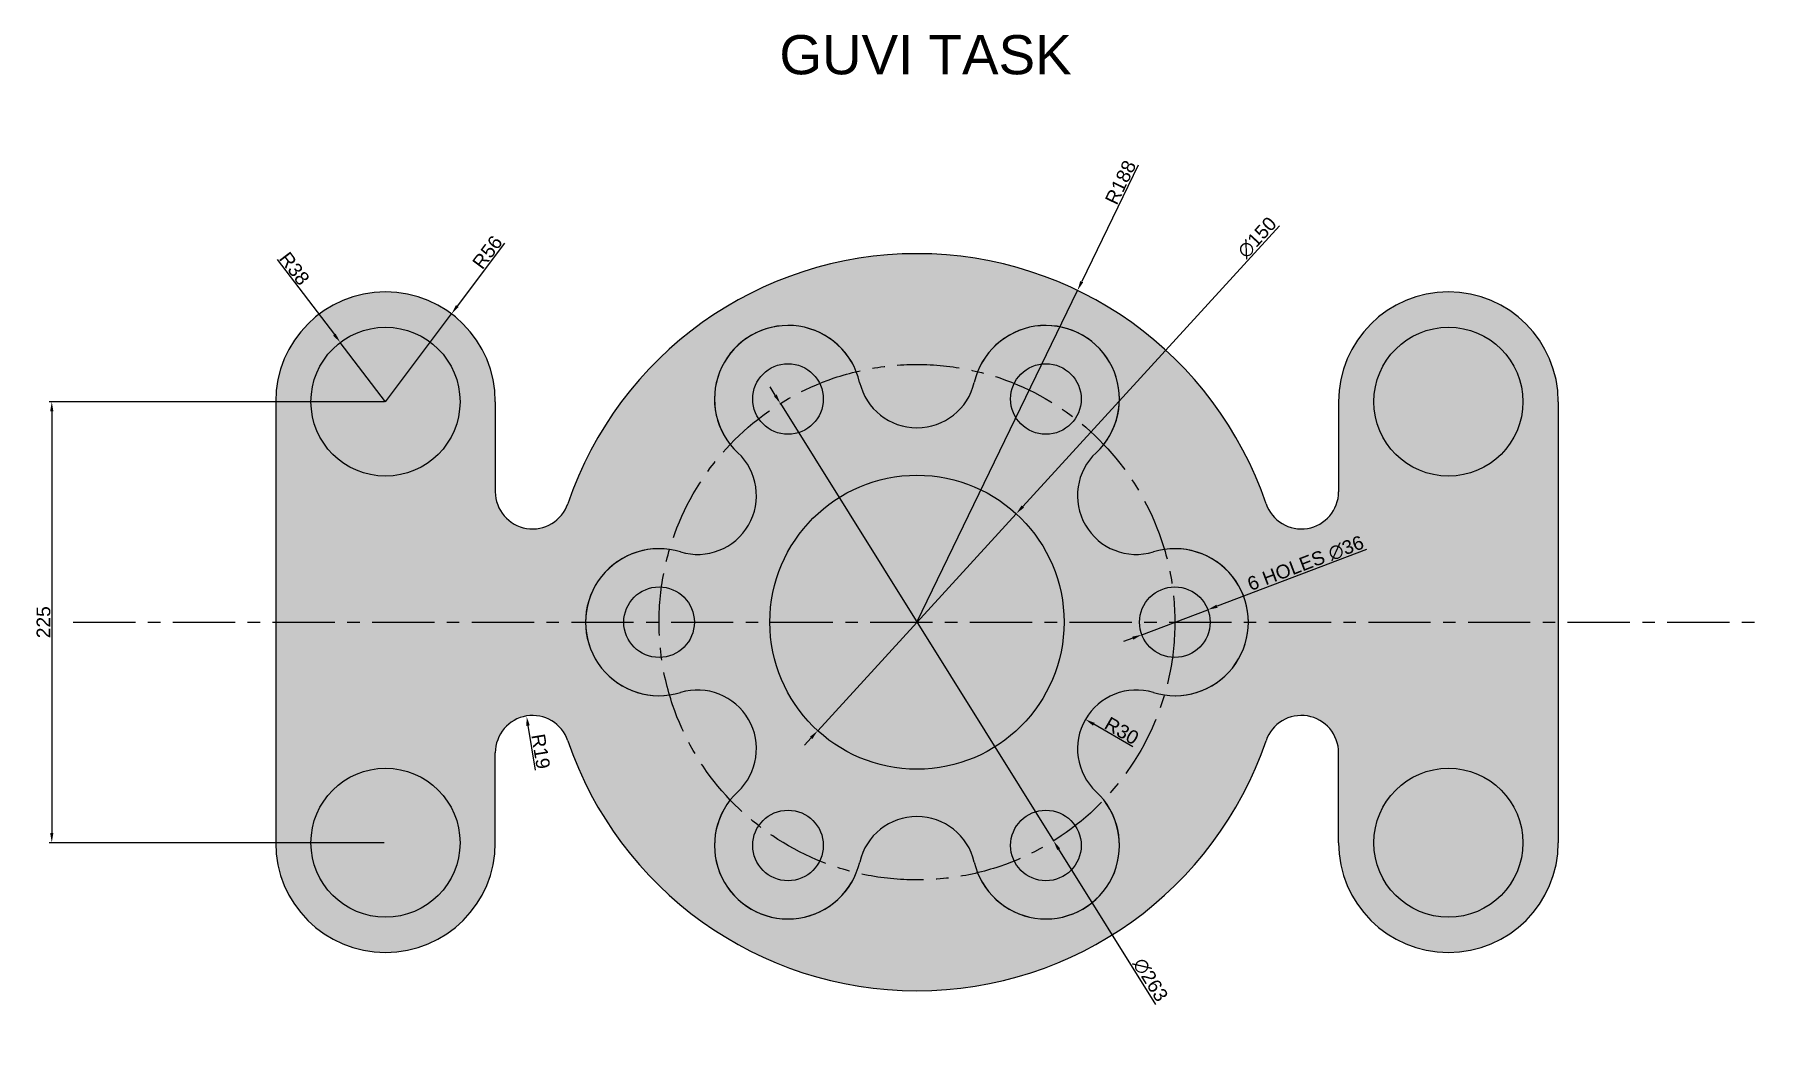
# Model space of a CAD drawing. Header units: millimetres. Extents: x 176 to 1057, y 312 to 834.
import ezdxf

# ---------------------------------------------------------------- set-up
doc = ezdxf.new("R2010")
doc.units = ezdxf.units.MM
doc.linetypes.add('CENTER', pattern=[50.8, 31.75, -6.35, 6.35, -6.35])
for name, color, linetype in [('CENTRE', 170, 'CENTER'), ('DIM', 10, 'Continuous'), ('TEXT', 51, 'Continuous')]:
    doc.layers.add(name, color=color, linetype=linetype)
doc.styles.get("Standard").update_dxf_attribs({"font": 'arial.ttf'})
doc.dimstyles.new('ISO-25', dxfattribs={"dimtxt": 7, "dimasz": 5, "dimexe": 1.25, "dimexo": 0.625, "dimtad": 1, "dimtxsty": 'Standard', "dimcen": 2.5, "dimadec": 0, "dimazin": 0, "dimtfac": 1, "dimtmove": 0, "dimatfit": 3, "dimfxl": 1, "dimarcsym": 0})

# ---------------------------------------------------------------- blocks, each defined once
blk = doc.blocks.new('*U2')
blk.add_circle((0, 0), 18)
blk = doc.blocks.new('*U3')
at = {"color": 0, "linetype": 'ByBlock', "lineweight": -2, "transparency": 16777216}
for p, rotation in [((352.61, 395.04), 120), ((484.11, 395.04), 59.99999999999999), ((286.86, 281.16), 180), ((352.61, 167.28), 239.9999999999999), ((484.11, 167.28), 299.9999999999999)]:
    blk.add_blockref('*U2', p, dxfattribs=dict(at, rotation=rotation))
blk.add_blockref('*U2', (549.86, 281.16), dxfattribs=at)
blk = doc.blocks.new('*U4')
for centre, radius, start, end in [((-34.22, 56.94), 37.5, 313.07518, 158.19749), ((11.88, 7.64), 30, 133.07518, 286.92482), ((31.53, -56.94), 37.5, 261.80251, 106.92482)]:
    blk.add_arc(centre, radius, start, end)
blk = doc.blocks.new('*U5')
at = {"color": 0, "linetype": 'ByBlock', "lineweight": -2, "transparency": 16777216}
for p, rotation in [((419.03, 396.21), 60.00000000000001), ((319.06, 339.27), 120), ((517.65, 223.06), 299.9999999999999), ((318.39, 224.22), 180), ((417.69, 166.12), 239.9999999999999)]:
    blk.add_blockref('*U4', p, dxfattribs=dict(at, rotation=rotation))
blk.add_blockref('*U4', (518.32, 338.1), dxfattribs=at)
blk = doc.blocks.new('*D6')
at = {"layer": 'Defpoints', "color": 0, "transparency": 16777216}
for p in [(355.33, 646.72), (185.16, 421.72), (355.33, 421.72)]:
    blk.add_point(p, dxfattribs=at)
at = {"layer": 'DIM', "color": 0, "lineweight": -2, "transparency": 16777216}
for p, q in [((354.7, 646.72), (183.91, 646.72)), ((185.16, 641.72), (185.16, 426.72)), ((354.7, 421.72), (183.91, 421.72))]:
    blk.add_line(p, q, dxfattribs=at)
at = {"layer": 'DIM', "color": 0, "transparency": 16777216}
for points in [[(184.33, 641.72), (185.99, 641.72), (185.16, 646.72)], [(184.33, 426.72), (185.99, 426.72), (185.16, 421.72)]]:
    blk.add_solid(points, dxfattribs=at)
at = {"layer": 'DIM', "color": 0, "transparency": 16777216, "insert": (180.96, 534.22), "char_height": 7, "attachment_point": 5, "rotation": 90}
blk.add_mtext('225', dxfattribs=at)
blk = doc.blocks.new('*D7')
at = {"layer": 'Defpoints', "color": 0, "transparency": 16777216}
for p in [(388.95, 691.51), (355.33, 646.72)]:
    blk.add_point(p, dxfattribs=at)
at = {"layer": 'DIM', "color": 0, "lineweight": -2, "transparency": 16777216}
for p, q in [((416.05, 727.61), (391.95, 695.5)), ((355.33, 646.72), (388.95, 691.51))]:
    blk.add_line(p, q, dxfattribs=at)
at = {"layer": 'DIM', "color": 0, "transparency": 16777216}
blk.add_solid([(391.28, 696), (392.62, 695), (388.95, 691.51)], dxfattribs=at)
at = {"layer": 'DIM', "color": 0, "transparency": 16777216, "insert": (407.3, 722.94), "char_height": 7, "attachment_point": 5, "rotation": 53.10337}
blk.add_mtext('R56', dxfattribs=at)
blk = doc.blocks.new('*D8')
at = {"layer": 'Defpoints', "color": 0, "transparency": 16777216}
for p in [(332.29, 676.94), (355.33, 646.72)]:
    blk.add_point(p, dxfattribs=at)
at = {"layer": 'DIM', "color": 0, "lineweight": -2, "transparency": 16777216}
for p, q in [((300.07, 719.23), (329.26, 680.92)), ((355.33, 646.72), (332.29, 676.94))]:
    blk.add_line(p, q, dxfattribs=at)
at = {"layer": 'DIM', "color": 0, "transparency": 16777216}
blk.add_solid([(329.92, 681.43), (328.6, 680.42), (332.29, 676.94)], dxfattribs=at)
at = {"layer": 'DIM', "color": 0, "transparency": 16777216, "insert": (308.86, 714.62), "char_height": 7, "attachment_point": 5, "rotation": 307.31397}
blk.add_mtext('R38', dxfattribs=at)
blk = doc.blocks.new('*D9')
at = {"layer": 'Defpoints', "color": 0, "transparency": 16777216}
for p in [(427.23, 486.39), (430.33, 467.64)]:
    blk.add_point(p, dxfattribs=at)
at = {"layer": 'DIM', "color": 0, "lineweight": -2, "transparency": 16777216}
blk.add_line((431.79, 458.77), (428.05, 481.45), dxfattribs=at)
at = {"layer": 'DIM', "color": 0, "transparency": 16777216}
blk.add_solid([(428.87, 481.59), (427.22, 481.32), (427.23, 486.39)], dxfattribs=at)
at = {"layer": 'DIM', "color": 0, "transparency": 16777216, "insert": (434.47, 468.33), "char_height": 7, "attachment_point": 5, "rotation": 279.38126}
blk.add_mtext('R19', dxfattribs=at)
blk = doc.blocks.new('*D10')
at = {"layer": 'Defpoints', "color": 0, "transparency": 16777216}
for p in [(676.94, 589.57), (575.71, 478.87)]:
    blk.add_point(p, dxfattribs=at)
at = {"layer": 'DIM', "color": 0, "lineweight": -2, "transparency": 16777216}
for p, q in [((811.25, 736.44), (680.32, 593.26)), ((575.71, 478.87), (676.94, 589.57)), ((572.34, 475.19), (568.97, 471.5))]:
    blk.add_line(p, q, dxfattribs=at)
at = {"layer": 'DIM', "color": 0, "transparency": 16777216}
for points in [[(679.7, 593.82), (680.93, 592.7), (676.94, 589.57)], [(571.73, 475.75), (572.96, 474.62), (575.71, 478.87)]]:
    blk.add_solid(points, dxfattribs=at)
at = {"layer": 'DIM', "color": 0, "transparency": 16777216, "insert": (799.81, 730.43), "char_height": 7, "attachment_point": 5, "rotation": 47.55777}
blk.add_mtext('∅150', dxfattribs=at)
blk = doc.blocks.new('*D12')
at = {"layer": 'Defpoints', "color": 0, "transparency": 16777216}
for p in [(708.18, 703.47), (626.33, 534.22)]:
    blk.add_point(p, dxfattribs=at)
at = {"layer": 'DIM', "color": 0, "lineweight": -2, "transparency": 16777216}
for p, q in [((739.05, 767.32), (710.35, 707.97)), ((626.33, 534.22), (708.18, 703.47))]:
    blk.add_line(p, q, dxfattribs=at)
at = {"layer": 'DIM', "color": 0, "transparency": 16777216}
blk.add_solid([(709.6, 708.33), (711.1, 707.61), (708.18, 703.47)], dxfattribs=at)
at = {"layer": 'DIM', "color": 0, "transparency": 16777216, "insert": (730.17, 758.6), "char_height": 7, "attachment_point": 5, "rotation": 64.19204}
blk.add_mtext('R188', dxfattribs=at)
blk = doc.blocks.new('*D13')
at = {"layer": 'Defpoints', "color": 0, "transparency": 16777216}
for p in [(556.7, 645.78), (695.95, 422.67)]:
    blk.add_point(p, dxfattribs=at)
at = {"layer": 'DIM', "color": 0, "lineweight": -2, "transparency": 16777216}
for p, q in [((554.06, 650.02), (551.41, 654.26)), ((556.7, 645.78), (695.95, 422.67)), ((748.07, 339.16), (698.6, 418.42))]:
    blk.add_line(p, q, dxfattribs=at)
at = {"layer": 'DIM', "color": 0, "transparency": 16777216}
for points in [[(554.76, 650.46), (553.35, 649.58), (556.7, 645.78)], [(699.31, 418.86), (697.89, 417.98), (695.95, 422.67)]]:
    blk.add_solid(points, dxfattribs=at)
at = {"layer": 'DIM', "color": 0, "transparency": 16777216, "insert": (745.36, 351.8), "char_height": 7, "attachment_point": 5, "rotation": 301.9685}
blk.add_mtext('∅263', dxfattribs=at)
blk = doc.blocks.new('*D14')
at = {"layer": 'Defpoints', "color": 0, "transparency": 16777216}
for p in [(712.2, 484.65), (738.18, 469.65)]:
    blk.add_point(p, dxfattribs=at)
at = {"layer": 'DIM', "color": 0, "lineweight": -2, "transparency": 16777216}
blk.add_line((736.4, 470.67), (716.53, 482.15), dxfattribs=at)
at = {"layer": 'DIM', "color": 0, "transparency": 16777216}
blk.add_solid([(716.94, 482.87), (716.11, 481.42), (712.2, 484.65)], dxfattribs=at)
at = {"layer": 'DIM', "color": 0, "transparency": 16777216, "insert": (730.73, 478.8), "char_height": 7, "attachment_point": 5, "rotation": 330}
blk.add_mtext('R30', dxfattribs=at)
blk = doc.blocks.new('*D15')
at = {"layer": 'Defpoints', "color": 0, "transparency": 16777216}
for p in [(774.66, 540.6), (741, 527.84)]:
    blk.add_point(p, dxfattribs=at)
at = {"layer": 'DIM', "color": 0, "lineweight": -2, "transparency": 16777216}
for p, q in [((855.51, 571.25), (779.33, 542.37)), ((741, 527.84), (774.66, 540.6)), ((736.32, 526.07), (731.65, 524.3))]:
    blk.add_line(p, q, dxfattribs=at)
at = {"layer": 'DIM', "color": 0, "transparency": 16777216}
for points in [[(779.04, 543.15), (779.63, 541.6), (774.66, 540.6)], [(736.03, 526.85), (736.62, 525.29), (741, 527.84)]]:
    blk.add_solid(points, dxfattribs=at)
at = {"layer": 'DIM', "color": 0, "transparency": 16777216, "insert": (824.53, 564.21), "char_height": 7, "attachment_point": 5, "rotation": 20.76109}
blk.add_mtext('6 HOLES ∅36', dxfattribs=at)

msp = doc.modelspace()

# ---------------------------------------------------------------- hatches: boundary and pattern name
h = msp.add_hatch(color=256)
h.set_gradient(color1=(0, 255, 255), tint=1, name='CYLINDER')
h.paths.add_polyline_path([(551.328, 534.222, 1), (701.328, 534.222, 1)], flags=0)
h.paths.add_polyline_path([(448.318, 473.752, 0.7164246), (804.338, 473.752, -0.8483429), (841.328, 467.641), (841.328, 421.722, 1), (953.328, 421.722), (953.328, 646.722, 1), (841.328, 646.722), (841.328, 600.802, -0.8483429), (804.338, 594.691, 0.7164246), (448.318, 594.691, -0.8483429), (411.328, 600.802), (411.328, 646.722, 1), (299.328, 646.722), (299.328, 421.722, 1), (411.328, 421.722), (411.328, 467.641, -0.8483429)])
h.paths.add_polyline_path([(505.745, 570.097, 0.7943654), (534.967, 620.712, -1.2473373), (595.396, 662.032, -0.0380986), (597.106, 656.588, 0.7943654), (655.55, 656.588, -1.2473373), (721.549, 624.915, -0.0380986), (717.689, 620.712, 0.7943654), (746.911, 570.097, -1.2473373), (752.481, 497.105, -0.0380986), (746.911, 498.346, 0.7943654), (717.689, 447.732, -1.2473373), (657.26, 406.412, -0.0380986), (655.55, 411.856, 0.7943654), (597.106, 411.856, -1.2473373), (531.107, 443.528, -0.0380986), (534.967, 447.732, 0.7943654), (505.745, 498.346, -1.2473373), (500.175, 571.339, -0.0380986)], flags=16)
h.paths.add_polyline_path([(512.828, 534.222, -1), (476.828, 534.222, -1)], flags=0)
h.paths.add_polyline_path([(393.328, 421.722, -1), (317.328, 421.722, -1)], flags=16)
h.paths.add_polyline_path([(317.328, 646.722, -1), (393.328, 646.722, -1)], flags=16)
h.paths.add_polyline_path([(701.328, 534.222, -1), (551.328, 534.222, -1)], flags=0)
h.paths.add_polyline_path([(578.578, 420.339, -1), (542.578, 420.339, -1)], flags=0)
h.paths.add_polyline_path([(542.578, 648.104, -1), (578.578, 648.104, -1)], flags=0)
h.paths.add_polyline_path([(710.078, 420.339, -1), (674.078, 420.339, -1)], flags=0)
h.paths.add_polyline_path([(674.078, 648.104, -1), (710.078, 648.104, -1)], flags=0)
h.paths.add_polyline_path([(775.828, 534.222, -1), (739.828, 534.222, -1)], flags=0)
h.paths.add_polyline_path([(935.328, 421.722, -1), (859.328, 421.722, -1)], flags=16)
h.paths.add_polyline_path([(859.328, 646.722, -1), (935.328, 646.722, -1)], flags=16)
h = msp.add_hatch(color=256)
h.set_gradient(color1=(242, 103, 34), color2=(255, 255, 0), tint=1, name='INVCYLINDER')
h.paths.add_polyline_path([(317.328, 646.722, 1), (393.328, 646.722, 1)])
h.paths.add_polyline_path([(393.328, 421.722, 1), (317.328, 421.722, 1)])
h = msp.add_hatch(color=256)
h.set_gradient(color1=(242, 103, 34), color2=(255, 255, 0), tint=1, name='INVCYLINDER')
h.paths.add_polyline_path([(597.106, 656.588, 1.2473373), (531.107, 624.915, 0.0380986), (534.967, 620.712, -0.7943654), (505.745, 570.097, 1.2473373), (500.175, 497.105, 0.0380986), (505.745, 498.346, -0.7943654), (534.967, 447.732, 1.2473373), (595.396, 406.412, 0.0380986), (597.106, 411.856, -0.7943654), (655.55, 411.856, 1.2473373), (721.549, 443.528, 0.0380986), (717.689, 447.732, -0.7943654), (746.911, 498.346, 1.2473373), (752.481, 571.339, 0.0380986), (746.911, 570.097, -0.7943654), (717.689, 620.712, 1.2473373), (657.26, 662.032, 0.0380986), (655.55, 656.588, -0.7943654)])
h.paths.add_polyline_path([(542.578, 648.104, -1), (578.578, 648.104, -1)], flags=16)
h.paths.add_polyline_path([(701.328, 534.222, -1), (551.328, 534.222, -1)], flags=16)
h.paths.add_polyline_path([(674.078, 648.104, -1), (710.078, 648.104, -1)], flags=16)
h.paths.add_polyline_path([(512.828, 534.222, -1), (476.828, 534.222, -1)], flags=16)
h.paths.add_polyline_path([(775.828, 534.222, -1), (739.828, 534.222, -1)], flags=16)
h.paths.add_polyline_path([(578.578, 420.339, -1), (542.578, 420.339, -1)], flags=16)
h.paths.add_polyline_path([(710.078, 420.339, -1), (674.078, 420.339, -1)], flags=16)
h = msp.add_hatch(color=256)
h.set_gradient(color1=(242, 103, 34), color2=(255, 255, 0), tint=1, name='INVCYLINDER')
h.paths.add_polyline_path([(935.328, 646.722, 1), (859.328, 646.722, 1)])
h.paths.add_polyline_path([(935.328, 421.722, 1), (859.328, 421.722, 1)])
h = msp.add_hatch(color=256)
h.set_gradient(color1=(0, 255, 255), tint=1, name='CYLINDER')
h.paths.add_polyline_path([(701.328, 534.222, 1), (551.328, 534.222, 1)])

# ---------------------------------------------------------------- linework, layer by layer
for p, q in [((299.328, 646.722), (299.328, 421.722)), ((411.328, 646.722), (411.328, 600.802)), ((841.328, 646.722), (841.328, 600.802)), ((953.328, 646.722), (953.328, 421.722)), ((411.328, 421.722), (411.328, 467.641)), ((841.328, 421.722), (841.328, 467.641))]:
    msp.add_line(p, q)
for centre, radius in [((355.328, 646.722), 38), ((355.328, 646.722), 38), ((897.328, 646.722), 38), ((897.328, 646.722), 38), ((626.328, 534.222), 75), ((355.328, 421.722), 38), ((355.328, 421.722), 38), ((897.328, 421.722), 38), ((897.328, 421.722), 38)]:
    msp.add_circle(centre, radius)
for centre, radius, start, end in [((626.328, 534.222), 188, 18.762514, 161.237486), ((355.328, 646.722), 56, 0, 180), ((355.328, 646.722), 56, 0, 180), ((897.328, 646.722), 56, 0, 180), ((897.328, 646.722), 56, 0, 180), ((430.328, 600.802), 19, 180, 341.237486), ((822.328, 600.802), 19, 198.762514, 0), ((430.328, 467.641), 19, 18.762514, 180), ((822.328, 467.641), 19, 0, 161.237486), ((626.328, 534.222), 188, 198.762514, 341.237486), ((355.328, 421.722), 56, 180, 0), ((355.328, 421.722), 56, 180, 0), ((897.328, 421.722), 56, 180, 0), ((897.328, 421.722), 56, 180, 0)]:
    msp.add_arc(centre, radius, start, end)
at = {"layer": 'CENTRE'}
msp.add_line((196.112, 534.222), (1056.947, 534.222), dxfattribs=at)
msp.add_circle((626.328, 534.222), 131.5, dxfattribs=at)

# ---------------------------------------------------------------- block references
for name in ['*U5', '*U3']:
    msp.add_blockref(name, (207.97, 253.059))

# ---------------------------------------------------------------- texts
at = {"layer": 'TEXT'}
msp.add_text('GUVI TASK', height=20, dxfattribs=at).set_placement((556.174, 813.728))

# ---------------------------------------------------------------- dimensions: what is measured, and where the dimension line sits
at = {"layer": 'DIM'}
for center, mpoint, picture, middle in [((626.328, 534.222), (708.175, 703.47), '*D12', (733.95, 756.77)), ((355.328, 646.722), (388.949, 691.506), '*D7', (410.657, 720.422)), ((355.328, 646.722), (332.293, 676.944), '*D8', (305.518, 712.073)), ((430.328, 467.641), (427.231, 486.387), '*D9', (430.327, 467.645)), ((738.178, 469.645), (712.197, 484.645), '*D14', (728.631, 475.157))]:
    dim = msp.add_radius_dim(center=center, mpoint=mpoint, dimstyle='ISO-25', dxfattribs=at)
    dim.commit()
    dim.dimension.update_dxf_attribs({"geometry": picture, "text_midpoint": middle, "dimtype": 164})
for p1, p2, picture, middle in [((575.715, 478.875), (676.942, 589.569), '*D10', (803.049, 727.469)), ((556.705, 645.778), (695.951, 422.665), '*D13', (741.628, 349.477))]:
    dim = msp.add_diameter_dim_2p(p1=p1, p2=p2, dimstyle='ISO-25', dxfattribs=at)
    dim.commit()
    dim.dimension.update_dxf_attribs({"geometry": picture, "text_midpoint": middle, "dimtype": 163})
dim = msp.add_linear_dim(base=(185.159, 421.722), p1=(355.328, 646.722), p2=(355.328, 421.722), angle=90, dimstyle='ISO-25', dxfattribs=at)
dim.commit()
dim.dimension.update_dxf_attribs({"geometry": '*D6', "text_midpoint": (180.96, 534.222)})
dim = msp.add_diameter_dim_2p(p1=(740.997, 527.841), p2=(774.659, 540.602), text='6 HOLES <>', dimstyle='ISO-25', dxfattribs=at)
dim.commit()
dim.dimension.update_dxf_attribs({"geometry": '*D15', "text_midpoint": (826.086, 560.098), "dimtype": 163})

doc.saveas('drawing.dxf')
